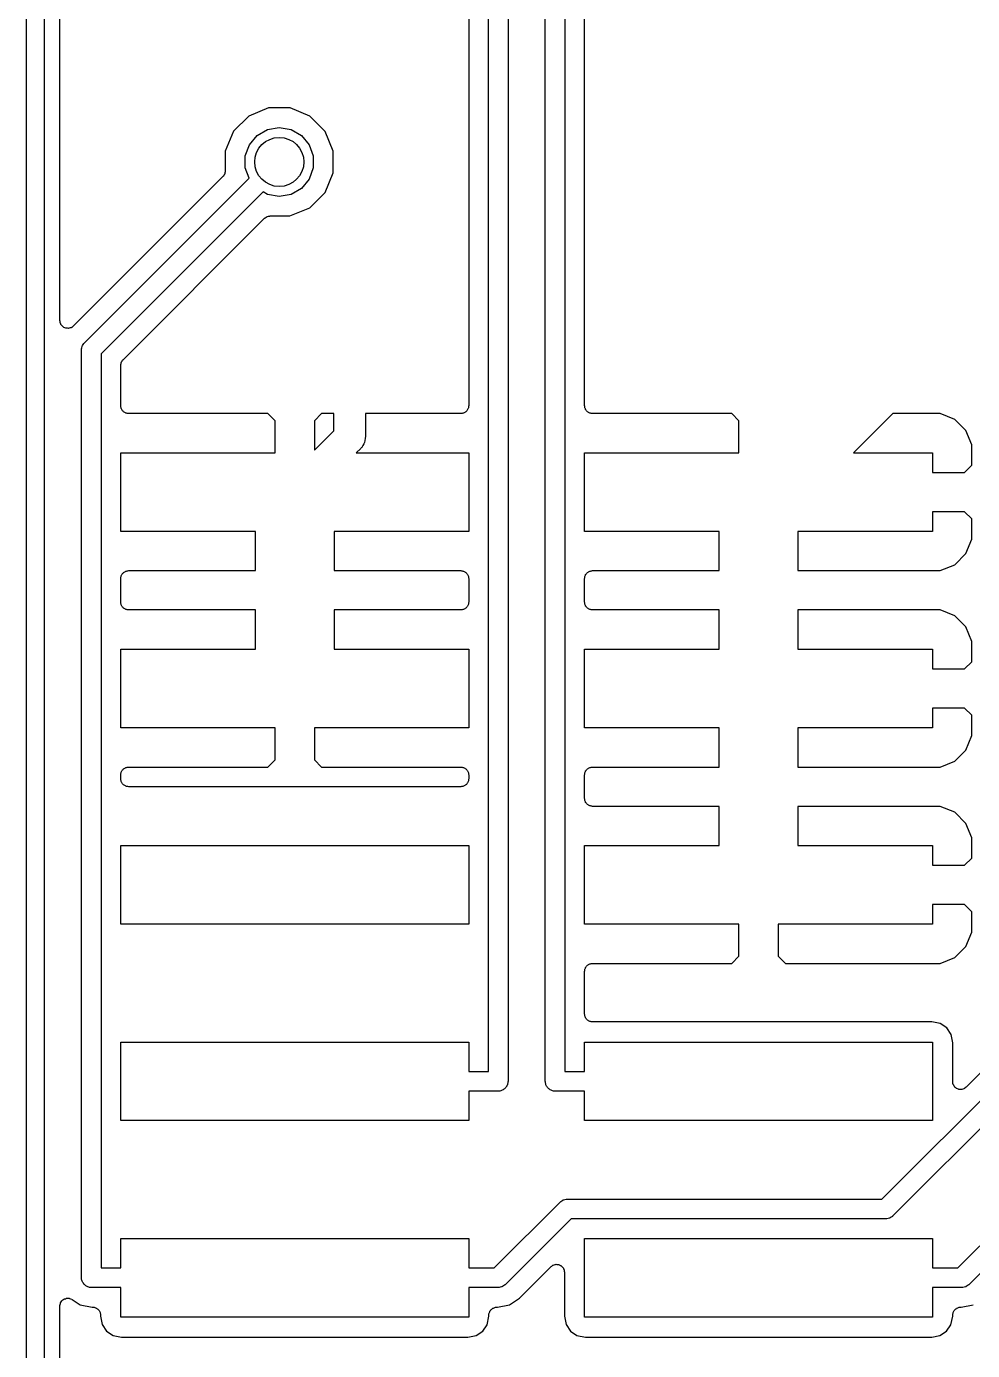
# Model space of a CAD drawing. Extents: x 25.3 to 49.5, y -85 to -25.3.
# Drawn here: x 25.29 to 37.51, y -58.6 to -41.48 of the extents above; entities that cross this region are included whole.
import ezdxf

# ---------------------------------------------------------------- set-up
doc = ezdxf.new("R2010")
doc.units = 0
doc.header["$MEASUREMENT"] = 0
doc.layers.add('BLACK', color=7, linetype='CONTINUOUS')

msp = doc.modelspace()

# ---------------------------------------------------------------- linework, layer by layer
at = {"layer": 'Black'}
for p, q in [((25.2857, -84.836), (25.2857, -25.4)), ((25.5143, -25.5143), (25.5143, -84.7217)), ((25.7175, -45.2799), (25.7175, -25.8191)), ((31.001, -33.0728), (31.001, -46.3804)), ((31.255, -54.991), (31.255, -33.0628)), ((31.509, -33.1154), (31.509, -55.118)), ((31.991, -55.118), (31.991, -40.192)), ((32.245, -40.2774), (32.245, -54.991)), ((32.499, -46.3804), (32.499, -40.674)), ((28.4143, -42.5303), (28.1574, -42.6364)), ((28.6921, -42.5305), (28.4143, -42.5303)), ((28.9488, -42.6371), (28.6921, -42.5305)), ((28.1574, -42.6364), (27.9608, -42.8327)), ((28.4, -42.8096), (28.5526, -42.7827)), ((28.5526, -42.7827), (28.7052, -42.8096)), ((29.1451, -42.8337), (28.9488, -42.6371)), ((27.9608, -42.8327), (27.8542, -43.0893)), ((28.1662, -43.0058), (28.2658, -42.8871)), ((28.2658, -42.8871), (28.4, -42.8096)), ((28.7052, -42.8096), (28.8394, -42.8871)), ((28.8394, -42.8871), (28.939, -43.0058)), ((29.2512, -43.0906), (29.1451, -42.8337)), ((27.8542, -43.0893), (27.854, -43.3467)), ((28.1132, -43.1514), (28.1662, -43.0058)), ((28.939, -43.0058), (28.992, -43.1514)), ((29.251, -43.3684), (29.2512, -43.0906)), ((28.1132, -43.3064), (28.1132, -43.1514)), ((28.1618, -43.4401), (28.1132, -43.3064)), ((28.992, -43.3064), (28.939, -43.452)), ((28.992, -43.1514), (28.992, -43.3064)), ((27.8242, -43.4184), (25.8909, -45.3517)), ((26.0338, -45.5681), (28.1618, -43.4401)), ((27.8268, -43.4148), (27.8242, -43.4184)), ((27.8302, -43.412), (27.8268, -43.4148)), ((27.8368, -43.4004), (27.8302, -43.412)), ((27.8445, -43.3895), (27.8368, -43.4004)), ((27.8456, -43.3853), (27.8445, -43.3895)), ((27.8478, -43.3814), (27.8456, -43.3853)), ((27.8502, -43.3683), (27.8478, -43.3814)), ((27.8536, -43.3555), (27.8502, -43.3683)), ((27.854, -43.3467), (27.8532, -43.3511)), ((27.8532, -43.3511), (27.8536, -43.3555)), ((28.939, -43.452), (28.8394, -43.5707)), ((29.1444, -43.6251), (29.251, -43.3684)), ((28.3448, -43.6163), (26.2506, -45.7105)), ((28.4, -43.6482), (28.3448, -43.6163)), ((28.5526, -43.6751), (28.4, -43.6482)), ((28.7052, -43.6482), (28.5526, -43.6751)), ((28.8394, -43.5707), (28.7052, -43.6482)), ((28.9478, -43.8214), (29.1444, -43.6251)), ((28.6909, -43.9275), (28.9478, -43.8214)), ((26.5344, -45.786), (28.3633, -43.9571)), ((28.3633, -43.9571), (28.367, -43.9545)), ((28.367, -43.9545), (28.3699, -43.951)), ((28.3699, -43.951), (28.3813, -43.9444)), ((28.3813, -43.9444), (28.3922, -43.9368)), ((28.3922, -43.9368), (28.3965, -43.9356)), ((28.3965, -43.9356), (28.4004, -43.9334)), ((28.4004, -43.9334), (28.4135, -43.9311)), ((28.4135, -43.9311), (28.4262, -43.9277)), ((28.4262, -43.9277), (28.4307, -43.9281)), ((28.4307, -43.9281), (28.4352, -43.9273)), ((28.4352, -43.9273), (28.6909, -43.9275)), ((25.7198, -45.293), (25.7175, -45.2799)), ((25.721, -45.3062), (25.7198, -45.293)), ((25.7228, -45.3102), (25.721, -45.3062)), ((25.7236, -45.3146), (25.7228, -45.3102)), ((25.7303, -45.3261), (25.7236, -45.3146)), ((25.7359, -45.3382), (25.7303, -45.3261)), ((25.739, -45.3413), (25.7359, -45.3382)), ((25.7413, -45.3452), (25.739, -45.3413)), ((25.7514, -45.3537), (25.7413, -45.3452)), ((25.7608, -45.3631), (25.7514, -45.3537)), ((25.7649, -45.365), (25.7608, -45.3631)), ((25.7683, -45.3679), (25.7649, -45.365)), ((25.7808, -45.3724), (25.7683, -45.3679)), ((25.7928, -45.378), (25.7808, -45.3724)), ((25.862, -45.372), (25.8492, -45.3754)), ((25.8657, -45.3694), (25.862, -45.372)), ((25.8699, -45.3679), (25.8657, -45.3694)), ((25.8801, -45.3594), (25.8699, -45.3679)), ((25.8909, -45.3517), (25.8801, -45.3594)), ((25.7973, -45.3784), (25.7928, -45.378)), ((25.8015, -45.38), (25.7973, -45.3784)), ((25.8147, -45.38), (25.8015, -45.38)), ((25.828, -45.3811), (25.8147, -45.38)), ((25.8323, -45.38), (25.828, -45.3811)), ((25.8367, -45.38), (25.8323, -45.38)), ((25.8492, -45.3754), (25.8367, -45.38)), ((25.9966, -45.6579), (25.9976, -45.6524)), ((25.9966, -57.658), (25.9966, -45.6579)), ((25.9971, -45.6468), (26.0014, -45.6308)), ((25.9976, -45.6524), (25.9971, -45.6468)), ((26.0014, -45.6308), (26.0043, -45.6145)), ((26.0043, -45.6145), (26.0071, -45.6096)), ((26.0071, -45.6096), (26.0085, -45.6042)), ((26.0085, -45.6042), (26.018, -45.5906)), ((26.018, -45.5906), (26.0263, -45.5763)), ((26.0263, -45.5763), (26.0306, -45.5727)), ((26.0306, -45.5727), (26.0338, -45.5681)), ((26.2506, -45.7105), (26.2506, -57.531)), ((26.5046, -45.8578), (26.5054, -45.8534)), ((26.5046, -46.3804), (26.5046, -45.8578)), ((26.505, -45.8489), (26.5084, -45.8361)), ((26.5054, -45.8534), (26.505, -45.8489)), ((26.5084, -45.8361), (26.5107, -45.8231)), ((26.5107, -45.8231), (26.513, -45.8192)), ((26.513, -45.8192), (26.5141, -45.8149)), ((26.5141, -45.8149), (26.5217, -45.804)), ((26.5217, -45.804), (26.5284, -45.7925)), ((26.5284, -45.7925), (26.5318, -45.7896)), ((26.5318, -45.7896), (26.5344, -45.786)), ((26.5061, -46.3892), (26.5046, -46.3804)), ((26.5061, -46.398), (26.5061, -46.3892)), ((26.5092, -46.4064), (26.5061, -46.398)), ((30.9995, -46.398), (30.9964, -46.4064)), ((31.001, -46.3804), (30.9995, -46.3892)), ((30.9995, -46.3892), (30.9995, -46.398)), ((32.5005, -46.3892), (32.499, -46.3804)), ((32.5005, -46.398), (32.5005, -46.3892)), ((32.5036, -46.4064), (32.5005, -46.398)), ((26.5107, -46.4151), (26.5092, -46.4064)), ((26.5152, -46.4228), (26.5107, -46.4151)), ((26.5182, -46.4312), (26.5152, -46.4228)), ((26.5239, -46.438), (26.5182, -46.4312)), ((26.5284, -46.4457), (26.5239, -46.438)), ((26.5352, -46.4514), (26.5284, -46.4457)), ((26.5409, -46.4582), (26.5352, -46.4514)), ((26.5486, -46.4627), (26.5409, -46.4582)), ((26.5554, -46.4684), (26.5486, -46.4627)), ((26.5638, -46.4714), (26.5554, -46.4684)), ((26.5715, -46.4759), (26.5638, -46.4714)), ((26.5802, -46.4774), (26.5715, -46.4759)), ((26.5886, -46.4805), (26.5802, -46.4774)), ((26.5974, -46.4805), (26.5886, -46.4805)), ((26.6062, -46.482), (26.5974, -46.4805)), ((28.4059, -46.482), (26.6062, -46.482)), ((28.4988, -46.5749), (28.4059, -46.482)), ((29.0997, -46.482), (29.0068, -46.5749)), ((29.2587, -46.482), (29.0997, -46.482)), ((29.2587, -46.7047), (29.2587, -46.482)), ((30.8994, -46.482), (29.6651, -46.482)), ((29.6651, -46.482), (29.6651, -46.7889)), ((30.9082, -46.4805), (30.8994, -46.482)), ((30.917, -46.4805), (30.9082, -46.4805)), ((30.9254, -46.4774), (30.917, -46.4805)), ((30.9341, -46.4759), (30.9254, -46.4774)), ((30.9418, -46.4714), (30.9341, -46.4759)), ((30.9502, -46.4684), (30.9418, -46.4714)), ((30.957, -46.4627), (30.9502, -46.4684)), ((30.9647, -46.4582), (30.957, -46.4627)), ((30.9704, -46.4514), (30.9647, -46.4582)), ((30.9772, -46.4457), (30.9704, -46.4514)), ((30.9817, -46.438), (30.9772, -46.4457)), ((30.9874, -46.4312), (30.9817, -46.438)), ((30.9904, -46.4228), (30.9874, -46.4312)), ((30.9949, -46.4151), (30.9904, -46.4228)), ((30.9964, -46.4064), (30.9949, -46.4151)), ((32.5051, -46.4151), (32.5036, -46.4064)), ((32.5096, -46.4228), (32.5051, -46.4151)), ((32.5126, -46.4312), (32.5096, -46.4228)), ((32.5183, -46.438), (32.5126, -46.4312)), ((32.5228, -46.4457), (32.5183, -46.438)), ((32.5296, -46.4514), (32.5228, -46.4457)), ((32.5353, -46.4582), (32.5296, -46.4514)), ((32.543, -46.4627), (32.5353, -46.4582)), ((32.5498, -46.4684), (32.543, -46.4627)), ((32.5582, -46.4714), (32.5498, -46.4684)), ((32.5659, -46.4759), (32.5582, -46.4714)), ((32.5746, -46.4774), (32.5659, -46.4759)), ((32.583, -46.4805), (32.5746, -46.4774)), ((32.5918, -46.4805), (32.583, -46.4805)), ((32.6006, -46.482), (32.5918, -46.4805)), ((34.4003, -46.482), (32.6006, -46.482)), ((34.4932, -46.5749), (34.4003, -46.482)), ((36.4816, -46.482), (35.9736, -46.99)), ((37.0961, -46.482), (36.4816, -46.482)), ((37.2829, -46.5593), (37.0961, -46.482)), ((37.4258, -46.7022), (37.2829, -46.5593)), ((28.4988, -46.99), (28.4988, -46.5749)), ((29.0068, -46.5749), (29.0068, -46.9566)), ((29.0068, -46.9566), (29.2587, -46.7047)), ((34.4932, -46.99), (34.4932, -46.5749)), ((37.5031, -46.889), (37.4258, -46.7022)), ((29.6308, -46.8965), (29.6176, -46.9195)), ((29.6461, -46.8748), (29.6308, -46.8965)), ((29.6484, -46.8661), (29.6461, -46.8748)), ((29.6528, -46.8584), (29.6484, -46.8661)), ((29.6575, -46.8322), (29.6528, -46.8584)), ((29.6643, -46.8066), (29.6575, -46.8322)), ((29.6651, -46.7889), (29.6635, -46.7977)), ((29.6635, -46.7977), (29.6643, -46.8066)), ((37.5031, -47.1511), (37.5031, -46.889)), ((26.5049, -48.006), (26.5049, -46.99)), ((26.5049, -46.99), (28.4988, -46.99)), ((29.6056, -46.9326), (29.5482, -46.99)), ((29.5482, -46.99), (31.0007, -46.99)), ((29.6107, -46.9253), (29.6056, -46.9326)), ((29.6176, -46.9195), (29.6107, -46.9253)), ((31.0007, -46.99), (31.0007, -48.006)), ((32.4993, -48.006), (32.4993, -46.99)), ((32.4993, -46.99), (34.4932, -46.99)), ((35.9736, -46.99), (36.9951, -46.99)), ((36.9951, -46.99), (36.9951, -47.244)), ((36.9951, -47.244), (37.4102, -47.244)), ((37.4102, -47.244), (37.5031, -47.1511)), ((36.9951, -47.752), (36.9951, -48.006)), ((37.4102, -47.752), (36.9951, -47.752)), ((37.5031, -47.8449), (37.4102, -47.752)), ((37.5031, -48.107), (37.5031, -47.8449)), ((28.2448, -48.006), (26.5049, -48.006)), ((28.2448, -48.514), (28.2448, -48.006)), ((31.0007, -48.006), (29.2608, -48.006)), ((29.2608, -48.006), (29.2608, -48.514)), ((34.2392, -48.006), (32.4993, -48.006)), ((34.2392, -48.514), (34.2392, -48.006)), ((36.9951, -48.006), (35.2552, -48.006)), ((35.2552, -48.006), (35.2552, -48.514)), ((37.4258, -48.2938), (37.5031, -48.107)), ((37.0961, -48.514), (37.2829, -48.4367)), ((37.2829, -48.4367), (37.4258, -48.2938)), ((26.5046, -48.6156), (26.5061, -48.6068)), ((26.5046, -48.9204), (26.5046, -48.6156)), ((26.5061, -48.598), (26.5092, -48.5896)), ((26.5061, -48.6068), (26.5061, -48.598)), ((26.5092, -48.5896), (26.5107, -48.5809)), ((26.5107, -48.5809), (26.5152, -48.5732)), ((26.5152, -48.5732), (26.5182, -48.5648)), ((26.5182, -48.5648), (26.5239, -48.558)), ((26.5239, -48.558), (26.5284, -48.5503)), ((26.5284, -48.5503), (26.5352, -48.5446)), ((26.5352, -48.5446), (26.5409, -48.5378)), ((26.5409, -48.5378), (26.5486, -48.5333)), ((26.5486, -48.5333), (26.5554, -48.5276)), ((26.5554, -48.5276), (26.5638, -48.5246)), ((26.5638, -48.5246), (26.5715, -48.5201)), ((26.5715, -48.5201), (26.5802, -48.5186)), ((26.5802, -48.5186), (26.5886, -48.5155)), ((26.5886, -48.5155), (26.5974, -48.5155)), ((26.5974, -48.5155), (26.6062, -48.514)), ((26.6062, -48.514), (28.2448, -48.514)), ((29.2608, -48.514), (30.8994, -48.514)), ((30.8994, -48.514), (30.9082, -48.5155)), ((30.9082, -48.5155), (30.917, -48.5155)), ((30.917, -48.5155), (30.9254, -48.5186)), ((30.9254, -48.5186), (30.9341, -48.5201)), ((30.9341, -48.5201), (30.9418, -48.5246)), ((30.9418, -48.5246), (30.9502, -48.5276)), ((30.9502, -48.5276), (30.957, -48.5333)), ((30.957, -48.5333), (30.9647, -48.5378)), ((30.9647, -48.5378), (30.9704, -48.5446)), ((30.9704, -48.5446), (30.9772, -48.5503)), ((30.9772, -48.5503), (30.9817, -48.558)), ((30.9817, -48.558), (30.9874, -48.5648)), ((30.9874, -48.5648), (30.9904, -48.5732)), ((30.9904, -48.5732), (30.9949, -48.5809)), ((30.9949, -48.5809), (30.9964, -48.5896)), ((30.9964, -48.5896), (30.9995, -48.598)), ((30.9995, -48.598), (30.9995, -48.6068)), ((30.9995, -48.6068), (31.001, -48.6156)), ((31.001, -48.6156), (31.001, -48.9204)), ((32.499, -48.6156), (32.5005, -48.6068)), ((32.499, -48.9204), (32.499, -48.6156)), ((32.5005, -48.598), (32.5036, -48.5896)), ((32.5005, -48.6068), (32.5005, -48.598)), ((32.5036, -48.5896), (32.5051, -48.5809)), ((32.5051, -48.5809), (32.5096, -48.5732)), ((32.5096, -48.5732), (32.5126, -48.5648)), ((32.5126, -48.5648), (32.5183, -48.558)), ((32.5183, -48.558), (32.5228, -48.5503)), ((32.5228, -48.5503), (32.5296, -48.5446)), ((32.5296, -48.5446), (32.5353, -48.5378)), ((32.5353, -48.5378), (32.543, -48.5333)), ((32.543, -48.5333), (32.5498, -48.5276)), ((32.5498, -48.5276), (32.5582, -48.5246)), ((32.5582, -48.5246), (32.5659, -48.5201)), ((32.5659, -48.5201), (32.5746, -48.5186)), ((32.5746, -48.5186), (32.583, -48.5155)), ((32.583, -48.5155), (32.5918, -48.5155)), ((32.5918, -48.5155), (32.6006, -48.514)), ((32.6006, -48.514), (34.2392, -48.514)), ((35.2552, -48.514), (37.0961, -48.514)), ((26.5061, -48.9292), (26.5046, -48.9204)), ((26.5061, -48.938), (26.5061, -48.9292)), ((26.5092, -48.9464), (26.5061, -48.938)), ((26.5107, -48.9551), (26.5092, -48.9464)), ((26.5152, -48.9628), (26.5107, -48.9551)), ((26.5182, -48.9712), (26.5152, -48.9628)), ((30.9904, -48.9628), (30.9874, -48.9712)), ((30.9949, -48.9551), (30.9904, -48.9628)), ((30.9964, -48.9464), (30.9949, -48.9551)), ((30.9995, -48.938), (30.9964, -48.9464)), ((31.001, -48.9204), (30.9995, -48.9292)), ((30.9995, -48.9292), (30.9995, -48.938)), ((32.5005, -48.9292), (32.499, -48.9204)), ((32.5005, -48.938), (32.5005, -48.9292)), ((32.5036, -48.9464), (32.5005, -48.938)), ((32.5051, -48.9551), (32.5036, -48.9464)), ((32.5096, -48.9628), (32.5051, -48.9551)), ((32.5126, -48.9712), (32.5096, -48.9628)), ((26.5239, -48.978), (26.5182, -48.9712)), ((26.5284, -48.9857), (26.5239, -48.978)), ((26.5352, -48.9914), (26.5284, -48.9857)), ((26.5409, -48.9982), (26.5352, -48.9914)), ((26.5486, -49.0027), (26.5409, -48.9982)), ((26.5554, -49.0084), (26.5486, -49.0027)), ((26.5638, -49.0114), (26.5554, -49.0084)), ((26.5715, -49.0159), (26.5638, -49.0114)), ((26.5802, -49.0174), (26.5715, -49.0159)), ((26.5886, -49.0205), (26.5802, -49.0174)), ((26.5974, -49.0205), (26.5886, -49.0205)), ((26.6062, -49.022), (26.5974, -49.0205)), ((28.2448, -49.022), (26.6062, -49.022)), ((28.2448, -49.53), (28.2448, -49.022)), ((30.8994, -49.022), (29.2608, -49.022)), ((29.2608, -49.022), (29.2608, -49.53)), ((30.9082, -49.0205), (30.8994, -49.022)), ((30.917, -49.0205), (30.9082, -49.0205)), ((30.9254, -49.0174), (30.917, -49.0205)), ((30.9341, -49.0159), (30.9254, -49.0174)), ((30.9418, -49.0114), (30.9341, -49.0159)), ((30.9502, -49.0084), (30.9418, -49.0114)), ((30.957, -49.0027), (30.9502, -49.0084)), ((30.9647, -48.9982), (30.957, -49.0027)), ((30.9704, -48.9914), (30.9647, -48.9982)), ((30.9772, -48.9857), (30.9704, -48.9914)), ((30.9817, -48.978), (30.9772, -48.9857)), ((30.9874, -48.9712), (30.9817, -48.978)), ((32.5183, -48.978), (32.5126, -48.9712)), ((32.5228, -48.9857), (32.5183, -48.978)), ((32.5296, -48.9914), (32.5228, -48.9857)), ((32.5353, -48.9982), (32.5296, -48.9914)), ((32.543, -49.0027), (32.5353, -48.9982)), ((32.5498, -49.0084), (32.543, -49.0027)), ((32.5582, -49.0114), (32.5498, -49.0084)), ((32.5659, -49.0159), (32.5582, -49.0114)), ((32.5746, -49.0174), (32.5659, -49.0159)), ((32.583, -49.0205), (32.5746, -49.0174)), ((32.5918, -49.0205), (32.583, -49.0205)), ((32.6006, -49.022), (32.5918, -49.0205)), ((34.2392, -49.022), (32.6006, -49.022)), ((34.2392, -49.53), (34.2392, -49.022)), ((37.0961, -49.022), (35.2552, -49.022)), ((35.2552, -49.022), (35.2552, -49.53)), ((37.2829, -49.0993), (37.0961, -49.022)), ((37.4258, -49.2422), (37.2829, -49.0993)), ((37.5031, -49.429), (37.4258, -49.2422)), ((37.5031, -49.6911), (37.5031, -49.429)), ((26.5049, -50.546), (26.5049, -49.53)), ((26.5049, -49.53), (28.2448, -49.53)), ((29.2608, -49.53), (31.0007, -49.53)), ((31.0007, -49.53), (31.0007, -50.546)), ((32.4993, -50.546), (32.4993, -49.53)), ((32.4993, -49.53), (34.2392, -49.53)), ((35.2552, -49.53), (36.9951, -49.53)), ((36.9951, -49.53), (36.9951, -49.784)), ((36.9951, -49.784), (37.4102, -49.784)), ((37.4102, -49.784), (37.5031, -49.6911)), ((36.9951, -50.292), (36.9951, -50.546)), ((37.4102, -50.292), (36.9951, -50.292)), ((37.5031, -50.3849), (37.4102, -50.292)), ((37.5031, -50.647), (37.5031, -50.3849)), ((28.4988, -50.546), (26.5049, -50.546)), ((28.4988, -50.9611), (28.4988, -50.546)), ((31.0007, -50.546), (29.0068, -50.546)), ((29.0068, -50.546), (29.0068, -50.9611)), ((34.2392, -50.546), (32.4993, -50.546)), ((34.2392, -51.054), (34.2392, -50.546)), ((36.9951, -50.546), (35.2552, -50.546)), ((35.2552, -50.546), (35.2552, -51.054)), ((37.4258, -50.8338), (37.5031, -50.647)), ((37.2829, -50.9767), (37.4258, -50.8338)), ((28.4059, -51.054), (28.4988, -50.9611)), ((29.0068, -50.9611), (29.0997, -51.054)), ((37.0961, -51.054), (37.2829, -50.9767)), ((26.5046, -51.1556), (26.5061, -51.1468)), ((26.5046, -51.2064), (26.5046, -51.1556)), ((26.5061, -51.138), (26.5092, -51.1296)), ((26.5061, -51.1468), (26.5061, -51.138)), ((26.5092, -51.1296), (26.5107, -51.1209)), ((26.5107, -51.1209), (26.5152, -51.1132)), ((26.5152, -51.1132), (26.5182, -51.1048)), ((26.5182, -51.1048), (26.5239, -51.098)), ((26.5239, -51.098), (26.5284, -51.0903)), ((26.5284, -51.0903), (26.5352, -51.0846)), ((26.5352, -51.0846), (26.5409, -51.0778)), ((26.5409, -51.0778), (26.5486, -51.0733)), ((26.5486, -51.0733), (26.5554, -51.0676)), ((26.5554, -51.0676), (26.5638, -51.0646)), ((26.5638, -51.0646), (26.5715, -51.0601)), ((26.5715, -51.0601), (26.5802, -51.0586)), ((26.5802, -51.0586), (26.5886, -51.0555)), ((26.5886, -51.0555), (26.5974, -51.0555)), ((26.5974, -51.0555), (26.6062, -51.054)), ((26.6062, -51.054), (28.4059, -51.054)), ((29.0997, -51.054), (30.8994, -51.054)), ((30.8994, -51.054), (30.9082, -51.0555)), ((30.9082, -51.0555), (30.917, -51.0555)), ((30.917, -51.0555), (30.9254, -51.0586)), ((30.9254, -51.0586), (30.9341, -51.0601)), ((30.9341, -51.0601), (30.9418, -51.0646)), ((30.9418, -51.0646), (30.9502, -51.0676)), ((30.9502, -51.0676), (30.957, -51.0733)), ((30.957, -51.0733), (30.9647, -51.0778)), ((30.9647, -51.0778), (30.9704, -51.0846)), ((30.9704, -51.0846), (30.9772, -51.0903)), ((30.9772, -51.0903), (30.9817, -51.098)), ((30.9817, -51.098), (30.9874, -51.1048)), ((30.9874, -51.1048), (30.9904, -51.1132)), ((30.9904, -51.1132), (30.9949, -51.1209)), ((30.9949, -51.1209), (30.9964, -51.1296)), ((30.9964, -51.1296), (30.9995, -51.138)), ((30.9995, -51.138), (30.9995, -51.1468)), ((30.9995, -51.1468), (31.001, -51.1556)), ((31.001, -51.1556), (31.001, -51.2064)), ((32.499, -51.1556), (32.5005, -51.1468)), ((32.499, -51.4604), (32.499, -51.1556)), ((32.5005, -51.138), (32.5036, -51.1296)), ((32.5005, -51.1468), (32.5005, -51.138)), ((32.5036, -51.1296), (32.5051, -51.1209)), ((32.5051, -51.1209), (32.5096, -51.1132)), ((32.5096, -51.1132), (32.5126, -51.1048)), ((32.5126, -51.1048), (32.5183, -51.098)), ((32.5183, -51.098), (32.5228, -51.0903)), ((32.5228, -51.0903), (32.5296, -51.0846)), ((32.5296, -51.0846), (32.5353, -51.0778)), ((32.5353, -51.0778), (32.543, -51.0733)), ((32.543, -51.0733), (32.5498, -51.0676)), ((32.5498, -51.0676), (32.5582, -51.0646)), ((32.5582, -51.0646), (32.5659, -51.0601)), ((32.5659, -51.0601), (32.5746, -51.0586)), ((32.5746, -51.0586), (32.583, -51.0555)), ((32.583, -51.0555), (32.5918, -51.0555)), ((32.5918, -51.0555), (32.6006, -51.054)), ((32.6006, -51.054), (34.2392, -51.054)), ((35.2552, -51.054), (37.0961, -51.054)), ((26.5061, -51.2152), (26.5046, -51.2064)), ((26.5061, -51.224), (26.5061, -51.2152)), ((26.5092, -51.2324), (26.5061, -51.224)), ((26.5107, -51.2411), (26.5092, -51.2324)), ((26.5152, -51.2488), (26.5107, -51.2411)), ((26.5182, -51.2572), (26.5152, -51.2488)), ((26.5239, -51.264), (26.5182, -51.2572)), ((26.5284, -51.2717), (26.5239, -51.264)), ((26.5352, -51.2774), (26.5284, -51.2717)), ((26.5409, -51.2842), (26.5352, -51.2774)), ((26.5486, -51.2887), (26.5409, -51.2842)), ((26.5554, -51.2944), (26.5486, -51.2887)), ((26.5638, -51.2974), (26.5554, -51.2944)), ((26.5715, -51.3019), (26.5638, -51.2974)), ((26.5802, -51.3034), (26.5715, -51.3019)), ((26.5886, -51.3065), (26.5802, -51.3034)), ((26.5974, -51.3065), (26.5886, -51.3065)), ((26.6062, -51.308), (26.5974, -51.3065)), ((30.8994, -51.308), (26.6062, -51.308)), ((30.9082, -51.3065), (30.8994, -51.308)), ((30.917, -51.3065), (30.9082, -51.3065)), ((30.9254, -51.3034), (30.917, -51.3065)), ((30.9341, -51.3019), (30.9254, -51.3034)), ((30.9418, -51.2974), (30.9341, -51.3019)), ((30.9502, -51.2944), (30.9418, -51.2974)), ((30.957, -51.2887), (30.9502, -51.2944)), ((30.9647, -51.2842), (30.957, -51.2887)), ((30.9704, -51.2774), (30.9647, -51.2842)), ((30.9772, -51.2717), (30.9704, -51.2774)), ((30.9817, -51.264), (30.9772, -51.2717)), ((30.9874, -51.2572), (30.9817, -51.264)), ((30.9904, -51.2488), (30.9874, -51.2572)), ((30.9949, -51.2411), (30.9904, -51.2488)), ((30.9964, -51.2324), (30.9949, -51.2411)), ((30.9995, -51.224), (30.9964, -51.2324)), ((31.001, -51.2064), (30.9995, -51.2152)), ((30.9995, -51.2152), (30.9995, -51.224)), ((32.5005, -51.4692), (32.499, -51.4604)), ((32.5005, -51.478), (32.5005, -51.4692)), ((32.5036, -51.4864), (32.5005, -51.478)), ((32.5051, -51.4951), (32.5036, -51.4864)), ((32.5096, -51.5028), (32.5051, -51.4951)), ((32.5126, -51.5112), (32.5096, -51.5028)), ((32.5183, -51.518), (32.5126, -51.5112)), ((32.5228, -51.5257), (32.5183, -51.518)), ((32.5296, -51.5314), (32.5228, -51.5257)), ((32.5353, -51.5382), (32.5296, -51.5314)), ((32.543, -51.5427), (32.5353, -51.5382)), ((32.5498, -51.5484), (32.543, -51.5427)), ((32.5582, -51.5514), (32.5498, -51.5484)), ((32.5659, -51.5559), (32.5582, -51.5514)), ((32.5746, -51.5574), (32.5659, -51.5559)), ((32.583, -51.5605), (32.5746, -51.5574)), ((32.5918, -51.5605), (32.583, -51.5605)), ((32.6006, -51.562), (32.5918, -51.5605)), ((34.2392, -51.562), (32.6006, -51.562)), ((34.2392, -52.07), (34.2392, -51.562)), ((37.0961, -51.562), (35.2552, -51.562)), ((35.2552, -51.562), (35.2552, -52.07)), ((37.2829, -51.6393), (37.0961, -51.562)), ((37.4258, -51.7822), (37.2829, -51.6393)), ((37.5031, -51.969), (37.4258, -51.7822)), ((37.5031, -52.2311), (37.5031, -51.969)), ((26.5049, -53.086), (26.5049, -52.07)), ((26.5049, -52.07), (31.0007, -52.07)), ((31.0007, -52.07), (31.0007, -53.086)), ((32.4993, -53.086), (32.4993, -52.07)), ((32.4993, -52.07), (34.2392, -52.07)), ((35.2552, -52.07), (36.9951, -52.07)), ((36.9951, -52.07), (36.9951, -52.324)), ((36.9951, -52.324), (37.4102, -52.324)), ((37.4102, -52.324), (37.5031, -52.2311)), ((37.4102, -52.832), (36.9951, -52.832)), ((36.9951, -52.832), (36.9951, -53.086)), ((37.5031, -52.9249), (37.4102, -52.832)), ((37.5031, -53.187), (37.5031, -52.9249)), ((31.0007, -53.086), (26.5049, -53.086)), ((34.4932, -53.086), (32.4993, -53.086)), ((34.4932, -53.5011), (34.4932, -53.086)), ((36.9951, -53.086), (35.0012, -53.086)), ((35.0012, -53.086), (35.0012, -53.5011)), ((37.4258, -53.3738), (37.5031, -53.187)), ((37.2829, -53.5167), (37.4258, -53.3738)), ((34.4003, -53.594), (34.4932, -53.5011)), ((35.0012, -53.5011), (35.0941, -53.594)), ((37.0961, -53.594), (37.2829, -53.5167)), ((32.499, -53.6956), (32.5005, -53.6868)), ((32.499, -54.2474), (32.499, -53.6956)), ((32.5005, -53.678), (32.5036, -53.6696)), ((32.5005, -53.6868), (32.5005, -53.678)), ((32.5036, -53.6696), (32.5051, -53.6609)), ((32.5051, -53.6609), (32.5096, -53.6532)), ((32.5096, -53.6532), (32.5126, -53.6448)), ((32.5126, -53.6448), (32.5183, -53.638)), ((32.5183, -53.638), (32.5228, -53.6303)), ((32.5228, -53.6303), (32.5296, -53.6246)), ((32.5296, -53.6246), (32.5353, -53.6178)), ((32.5353, -53.6178), (32.543, -53.6133)), ((32.543, -53.6133), (32.5498, -53.6076)), ((32.5498, -53.6076), (32.5582, -53.6046)), ((32.5582, -53.6046), (32.5659, -53.6001)), ((32.5659, -53.6001), (32.5746, -53.5986)), ((32.5746, -53.5986), (32.583, -53.5955)), ((32.583, -53.5955), (32.5918, -53.5955)), ((32.5918, -53.5955), (32.6006, -53.594)), ((32.6006, -53.594), (34.4003, -53.594)), ((35.0941, -53.594), (37.0961, -53.594)), ((32.5005, -54.2562), (32.499, -54.2474)), ((32.5005, -54.2651), (32.5005, -54.2562)), ((32.5036, -54.2734), (32.5005, -54.2651)), ((32.5051, -54.2822), (32.5036, -54.2734)), ((32.5096, -54.2899), (32.5051, -54.2822)), ((32.5126, -54.2982), (32.5096, -54.2899)), ((32.5183, -54.305), (32.5126, -54.2982)), ((32.5228, -54.3127), (32.5183, -54.305)), ((32.5296, -54.3185), (32.5228, -54.3127)), ((32.5353, -54.3253), (32.5296, -54.3185)), ((32.543, -54.3297), (32.5353, -54.3253)), ((32.5498, -54.3354), (32.543, -54.3297)), ((32.5582, -54.3385), (32.5498, -54.3354)), ((32.5659, -54.3429), (32.5582, -54.3385)), ((32.5746, -54.3444), (32.5659, -54.3429)), ((32.583, -54.3475), (32.5746, -54.3444)), ((32.5918, -54.3475), (32.583, -54.3475)), ((32.6006, -54.349), (32.5918, -54.3475)), ((36.985, -54.349), (32.6006, -54.349)), ((37.0949, -54.3711), (36.985, -54.349)), ((37.1793, -54.4281), (37.0949, -54.3711)), ((37.2354, -54.5134), (37.1793, -54.4281)), ((26.5049, -55.626), (26.5049, -54.61)), ((26.5049, -54.61), (31.0007, -54.61)), ((31.0007, -54.61), (31.0007, -54.991)), ((32.4993, -54.991), (32.4993, -54.61)), ((32.4993, -54.61), (36.9951, -54.61)), ((36.9951, -54.61), (36.9951, -55.626)), ((37.2561, -54.6198), (37.2354, -54.5134)), ((37.2561, -55.1231), (37.2561, -54.6198)), ((37.8353, -54.7891), (37.4295, -55.195)), ((36.342, -56.6417), (38.1191, -54.8646)), ((31.0007, -54.991), (31.255, -54.991)), ((31.509, -55.118), (31.5071, -55.1289)), ((31.5071, -55.1289), (31.5071, -55.1401)), ((31.9929, -55.1289), (31.991, -55.118)), ((31.9929, -55.1401), (31.9929, -55.1289)), ((32.245, -54.991), (32.4993, -54.991)), ((38.3359, -55.007), (36.4844, -56.8585)), ((37.2584, -55.1362), (37.2561, -55.1231)), ((31.382, -55.245), (31.0007, -55.245)), ((31.0007, -55.245), (31.0007, -55.626)), ((31.3929, -55.2431), (31.382, -55.245)), ((31.4041, -55.2431), (31.3929, -55.2431)), ((31.4145, -55.2393), (31.4041, -55.2431)), ((31.4254, -55.2373), (31.4145, -55.2393)), ((31.4351, -55.2318), (31.4254, -55.2373)), ((31.4455, -55.228), (31.4351, -55.2318)), ((31.454, -55.2208), (31.4455, -55.228)), ((31.4636, -55.2153), (31.454, -55.2208)), ((31.4708, -55.2068), (31.4636, -55.2153)), ((31.4793, -55.1996), (31.4708, -55.2068)), ((31.4848, -55.19), (31.4793, -55.1996)), ((31.492, -55.1815), (31.4848, -55.19)), ((31.4958, -55.1711), (31.492, -55.1815)), ((31.5013, -55.1614), (31.4958, -55.1711)), ((31.5033, -55.1505), (31.5013, -55.1614)), ((31.5071, -55.1401), (31.5033, -55.1505)), ((31.9967, -55.1505), (31.9929, -55.1401)), ((31.9987, -55.1614), (31.9967, -55.1505)), ((32.0042, -55.1711), (31.9987, -55.1614)), ((32.008, -55.1815), (32.0042, -55.1711)), ((32.0152, -55.19), (32.008, -55.1815)), ((32.0207, -55.1996), (32.0152, -55.19)), ((32.0292, -55.2068), (32.0207, -55.1996)), ((32.0364, -55.2153), (32.0292, -55.2068)), ((32.046, -55.2208), (32.0364, -55.2153)), ((32.0545, -55.228), (32.046, -55.2208)), ((32.0649, -55.2318), (32.0545, -55.228)), ((32.0746, -55.2373), (32.0649, -55.2318)), ((32.0855, -55.2393), (32.0746, -55.2373)), ((32.0959, -55.2431), (32.0855, -55.2393)), ((32.1071, -55.2431), (32.0959, -55.2431)), ((32.118, -55.245), (32.1071, -55.2431)), ((32.4993, -55.245), (32.118, -55.245)), ((32.4993, -55.626), (32.4993, -55.245)), ((37.2595, -55.1494), (37.2584, -55.1362)), ((37.2614, -55.1535), (37.2595, -55.1494)), ((37.2622, -55.1579), (37.2614, -55.1535)), ((37.2688, -55.1694), (37.2622, -55.1579)), ((37.2744, -55.1814), (37.2688, -55.1694)), ((37.2776, -55.1846), (37.2744, -55.1814)), ((37.2798, -55.1884), (37.2776, -55.1846)), ((37.29, -55.197), (37.2798, -55.1884)), ((37.2994, -55.2064), (37.29, -55.197)), ((37.3034, -55.2082), (37.2994, -55.2064)), ((37.3069, -55.2111), (37.3034, -55.2082)), ((37.3193, -55.2157), (37.3069, -55.2111)), ((37.3314, -55.2213), (37.3193, -55.2157)), ((37.3358, -55.2217), (37.3314, -55.2213)), ((37.34, -55.2232), (37.3358, -55.2217)), ((37.3533, -55.2232), (37.34, -55.2232)), ((37.3665, -55.2243), (37.3533, -55.2232)), ((37.3708, -55.2232), (37.3665, -55.2243)), ((37.3753, -55.2232), (37.3708, -55.2232)), ((37.3878, -55.2186), (37.3753, -55.2232)), ((37.4006, -55.2152), (37.3878, -55.2186)), ((37.4043, -55.2126), (37.4006, -55.2152)), ((37.4085, -55.2111), (37.4043, -55.2126)), ((37.4186, -55.2026), (37.4085, -55.2111)), ((37.4295, -55.195), (37.4186, -55.2026)), ((37.3238, -57.531), (39.3993, -55.4555)), ((31.0007, -55.626), (26.5049, -55.626)), ((36.9951, -55.626), (32.4993, -55.626)), ((39.6161, -55.5979), (37.4662, -57.7478)), ((32.1861, -56.6757), (32.1897, -56.6714)), ((32.1897, -56.6714), (32.204, -56.6631)), ((32.204, -56.6631), (32.2176, -56.6536)), ((32.2176, -56.6536), (32.223, -56.6522)), ((32.223, -56.6522), (32.2279, -56.6494)), ((32.2279, -56.6494), (32.2442, -56.6465)), ((32.2442, -56.6465), (32.2602, -56.6422)), ((32.2602, -56.6422), (32.2658, -56.6427)), ((32.2658, -56.6427), (32.2713, -56.6417)), ((32.2713, -56.6417), (36.342, -56.6417)), ((31.3294, -57.531), (32.1815, -56.6789)), ((32.1815, -56.6789), (32.1861, -56.6757)), ((32.3239, -56.8957), (31.4718, -57.7478)), ((36.3946, -56.8957), (32.3239, -56.8957)), ((36.4001, -56.8947), (36.3946, -56.8957)), ((36.4057, -56.8952), (36.4001, -56.8947)), ((36.4217, -56.8909), (36.4057, -56.8952)), ((36.438, -56.888), (36.4217, -56.8909)), ((36.4429, -56.8852), (36.438, -56.888)), ((36.4483, -56.8838), (36.4429, -56.8852)), ((36.4619, -56.8743), (36.4483, -56.8838)), ((36.4762, -56.866), (36.4619, -56.8743)), ((36.4798, -56.8617), (36.4762, -56.866)), ((36.4844, -56.8585), (36.4798, -56.8617)), ((26.5049, -57.531), (26.5049, -57.15)), ((26.5049, -57.15), (31.0007, -57.15)), ((31.0007, -57.15), (31.0007, -57.531)), ((32.4993, -58.166), (32.4993, -57.15)), ((32.4993, -57.15), (36.9951, -57.15)), ((36.9951, -57.15), (36.9951, -57.531)), ((31.6585, -57.9203), (32.0649, -57.5139)), ((32.0649, -57.5139), (32.0758, -57.5063)), ((32.0758, -57.5063), (32.0859, -57.4978)), ((32.0859, -57.4978), (32.0901, -57.4963)), ((32.0901, -57.4963), (32.0938, -57.4937)), ((32.0938, -57.4937), (32.1066, -57.4902)), ((32.1066, -57.4902), (32.1191, -57.4857)), ((32.1191, -57.4857), (32.1236, -57.4857)), ((32.1236, -57.4857), (32.1279, -57.4846)), ((32.1279, -57.4846), (32.1411, -57.4857)), ((32.1411, -57.4857), (32.1544, -57.4857)), ((32.1544, -57.4857), (32.1586, -57.4872)), ((32.1586, -57.4872), (32.163, -57.4876)), ((32.163, -57.4876), (32.1751, -57.4932)), ((32.1751, -57.4932), (32.1875, -57.4978)), ((32.1875, -57.4978), (32.191, -57.5007)), ((32.191, -57.5007), (32.195, -57.5025)), ((32.195, -57.5025), (32.2044, -57.5119)), ((32.2044, -57.5119), (32.2146, -57.5205)), ((32.2146, -57.5205), (32.2168, -57.5243)), ((32.2168, -57.5243), (32.22, -57.5275)), ((32.22, -57.5275), (32.2256, -57.5395)), ((25.9985, -57.6689), (25.9966, -57.658)), ((25.9985, -57.6801), (25.9985, -57.6689)), ((26.0023, -57.6905), (25.9985, -57.6801)), ((26.0043, -57.7014), (26.0023, -57.6905)), ((26.0098, -57.7111), (26.0043, -57.7014)), ((26.2506, -57.531), (26.5049, -57.531)), ((31.0007, -57.531), (31.3294, -57.531)), ((32.2256, -57.5395), (32.2322, -57.551)), ((32.2322, -57.551), (32.233, -57.5554)), ((32.233, -57.5554), (32.2349, -57.5595)), ((32.2349, -57.5595), (32.236, -57.5727)), ((32.236, -57.5727), (32.2383, -57.5858)), ((32.2383, -57.5858), (32.2383, -58.1562)), ((36.9951, -57.531), (37.3238, -57.531)), ((26.0136, -57.7215), (26.0098, -57.7111)), ((26.0208, -57.73), (26.0136, -57.7215)), ((26.0263, -57.7396), (26.0208, -57.73)), ((26.0348, -57.7468), (26.0263, -57.7396)), ((26.042, -57.7553), (26.0348, -57.7468)), ((26.0516, -57.7608), (26.042, -57.7553)), ((26.0601, -57.768), (26.0516, -57.7608)), ((26.0705, -57.7718), (26.0601, -57.768)), ((26.0802, -57.7773), (26.0705, -57.7718)), ((26.0911, -57.7793), (26.0802, -57.7773)), ((26.1015, -57.7831), (26.0911, -57.7793)), ((26.1127, -57.7831), (26.1015, -57.7831)), ((26.1236, -57.785), (26.1127, -57.7831)), ((26.5049, -57.785), (26.1236, -57.785)), ((26.5049, -58.166), (26.5049, -57.785)), ((31.382, -57.785), (31.0007, -57.785)), ((31.0007, -57.785), (31.0007, -58.166)), ((31.3875, -57.784), (31.382, -57.785)), ((31.3931, -57.7845), (31.3875, -57.784)), ((31.4091, -57.7802), (31.3931, -57.7845)), ((31.4254, -57.7773), (31.4091, -57.7802)), ((31.4303, -57.7745), (31.4254, -57.7773)), ((31.4357, -57.7731), (31.4303, -57.7745)), ((31.4493, -57.7636), (31.4357, -57.7731)), ((31.4636, -57.7553), (31.4493, -57.7636)), ((31.4672, -57.751), (31.4636, -57.7553)), ((31.4718, -57.7478), (31.4672, -57.751)), ((37.3764, -57.785), (36.9951, -57.785)), ((36.9951, -57.785), (36.9951, -58.166)), ((37.3819, -57.784), (37.3764, -57.785)), ((37.3875, -57.7845), (37.3819, -57.784)), ((37.4035, -57.7802), (37.3875, -57.7845)), ((37.4198, -57.7773), (37.4035, -57.7802)), ((37.4247, -57.7745), (37.4198, -57.7773)), ((37.4301, -57.7731), (37.4247, -57.7745)), ((37.4437, -57.7636), (37.4301, -57.7731)), ((37.458, -57.7553), (37.4437, -57.7636)), ((37.4616, -57.751), (37.458, -57.7553)), ((37.4662, -57.7478), (37.4616, -57.751)), ((25.7175, -58.0238), (25.7181, -58.0205)), ((25.7175, -62.3722), (25.7175, -58.0238)), ((25.7177, -58.0172), (25.7211, -58.0032)), ((25.7181, -58.0205), (25.7177, -58.0172)), ((25.7211, -58.0032), (25.7236, -57.9891)), ((25.7236, -57.9891), (25.7253, -57.9861)), ((25.7253, -57.9861), (25.7261, -57.9829)), ((25.7261, -57.9829), (25.7341, -57.9709)), ((25.7341, -57.9709), (25.7413, -57.9585)), ((25.7413, -57.9585), (25.7438, -57.9563)), ((25.7438, -57.9563), (25.7457, -57.9535)), ((25.7457, -57.9535), (25.7573, -57.9451)), ((25.7573, -57.9451), (25.7683, -57.9358)), ((25.7683, -57.9358), (25.7715, -57.9347)), ((25.7715, -57.9347), (25.7742, -57.9327)), ((25.7742, -57.9327), (25.788, -57.9287)), ((25.788, -57.9287), (25.8015, -57.9237)), ((25.8015, -57.9237), (25.8048, -57.9237)), ((25.8048, -57.9237), (25.808, -57.9228)), ((25.808, -57.9228), (25.8224, -57.9237)), ((25.8224, -57.9237), (25.8367, -57.9237)), ((25.8367, -57.9237), (25.8399, -57.9249)), ((25.8399, -57.9249), (25.8432, -57.9251)), ((25.8432, -57.9251), (25.8564, -57.9309)), ((25.8564, -57.9309), (25.8699, -57.9358)), ((25.8699, -57.9358), (25.8725, -57.938)), ((25.8725, -57.938), (25.8755, -57.9393)), ((25.8755, -57.9393), (25.9786, -58.0082)), ((25.9786, -58.0082), (26.1336, -58.039)), ((26.1336, -58.039), (26.1423, -58.039)), ((26.1423, -58.039), (26.1511, -58.0405)), ((26.1511, -58.0405), (26.16, -58.0405)), ((26.16, -58.0405), (26.1683, -58.0436)), ((26.1683, -58.0436), (26.1771, -58.0451)), ((31.3285, -58.0451), (31.3373, -58.0436)), ((31.3373, -58.0436), (31.3456, -58.0405)), ((31.3456, -58.0405), (31.3545, -58.0405)), ((31.3545, -58.0405), (31.3633, -58.039)), ((31.3633, -58.039), (31.372, -58.039)), ((31.372, -58.039), (31.527, -58.0082)), ((31.527, -58.0082), (31.6585, -57.9203)), ((37.3229, -58.0451), (37.3317, -58.0436)), ((37.3317, -58.0436), (37.34, -58.0405)), ((37.34, -58.0405), (37.3489, -58.0405)), ((37.3489, -58.0405), (37.3577, -58.039)), ((37.3577, -58.039), (37.3664, -58.039)), ((37.3664, -58.039), (37.5214, -58.0082)), ((26.1771, -58.0451), (26.1848, -58.0496)), ((26.1848, -58.0496), (26.1931, -58.0526)), ((26.1931, -58.0526), (26.1999, -58.0583)), ((26.1999, -58.0583), (26.2076, -58.0628)), ((26.2076, -58.0628), (26.2134, -58.0696)), ((26.2134, -58.0696), (26.2202, -58.0753)), ((26.2202, -58.0753), (26.2246, -58.083)), ((26.2246, -58.083), (26.2303, -58.0898)), ((26.2303, -58.0898), (26.2334, -58.0982)), ((26.2334, -58.0982), (26.2378, -58.1059)), ((26.2378, -58.1059), (26.2393, -58.1146)), ((26.2393, -58.1146), (26.2424, -58.123)), ((26.2424, -58.123), (26.2424, -58.1318)), ((26.2424, -58.1318), (26.2439, -58.1406)), ((26.2439, -58.1406), (26.2439, -58.1562)), ((26.2439, -58.1562), (26.2646, -58.2626)), ((31.0007, -58.166), (26.5049, -58.166)), ((31.2396, -58.2658), (31.2617, -58.1559)), ((31.2617, -58.1406), (31.2632, -58.1318)), ((31.2617, -58.1559), (31.2617, -58.1406)), ((31.2632, -58.123), (31.2662, -58.1146)), ((31.2632, -58.1318), (31.2632, -58.123)), ((31.2662, -58.1146), (31.2678, -58.1059)), ((31.2678, -58.1059), (31.2722, -58.0982)), ((31.2722, -58.0982), (31.2753, -58.0898)), ((31.2753, -58.0898), (31.281, -58.083)), ((31.281, -58.083), (31.2854, -58.0753)), ((31.2854, -58.0753), (31.2922, -58.0696)), ((31.2922, -58.0696), (31.298, -58.0628)), ((31.298, -58.0628), (31.3057, -58.0583)), ((31.3057, -58.0583), (31.3125, -58.0526)), ((31.3125, -58.0526), (31.3208, -58.0496)), ((31.3208, -58.0496), (31.3285, -58.0451)), ((32.2383, -58.1562), (32.259, -58.2626)), ((36.9951, -58.166), (32.4993, -58.166)), ((37.234, -58.2658), (37.2561, -58.1559)), ((37.2561, -58.1406), (37.2576, -58.1318)), ((37.2561, -58.1559), (37.2561, -58.1406)), ((37.2576, -58.123), (37.2606, -58.1146)), ((37.2576, -58.1318), (37.2576, -58.123)), ((37.2606, -58.1146), (37.2622, -58.1059)), ((37.2622, -58.1059), (37.2666, -58.0982)), ((37.2666, -58.0982), (37.2697, -58.0898)), ((37.2697, -58.0898), (37.2754, -58.083)), ((37.2754, -58.083), (37.2798, -58.0753)), ((37.2798, -58.0753), (37.2866, -58.0696)), ((37.2866, -58.0696), (37.2924, -58.0628)), ((37.2924, -58.0628), (37.3001, -58.0583)), ((37.3001, -58.0583), (37.3069, -58.0526)), ((37.3069, -58.0526), (37.3152, -58.0496)), ((37.3152, -58.0496), (37.3229, -58.0451)), ((26.2646, -58.2626), (26.3207, -58.3479)), ((26.3207, -58.3479), (26.4051, -58.4049)), ((31.0973, -58.4063), (31.1826, -58.3502)), ((31.1826, -58.3502), (31.2396, -58.2658)), ((32.259, -58.2626), (32.3151, -58.3479)), ((32.3151, -58.3479), (32.3995, -58.4049)), ((37.0917, -58.4063), (37.177, -58.3502)), ((37.177, -58.3502), (37.234, -58.2658)), ((26.4051, -58.4049), (26.515, -58.427)), ((26.515, -58.427), (30.9909, -58.427)), ((30.9909, -58.427), (31.0973, -58.4063)), ((32.3995, -58.4049), (32.5094, -58.427)), ((32.5094, -58.427), (36.9853, -58.427)), ((36.9853, -58.427), (37.0917, -58.4063))]:
    msp.add_line(p, q, dxfattribs=at)
msp.add_circle((28.5526, -43.2289), 0.3175, dxfattribs=at)

doc.saveas('drawing.dxf')
